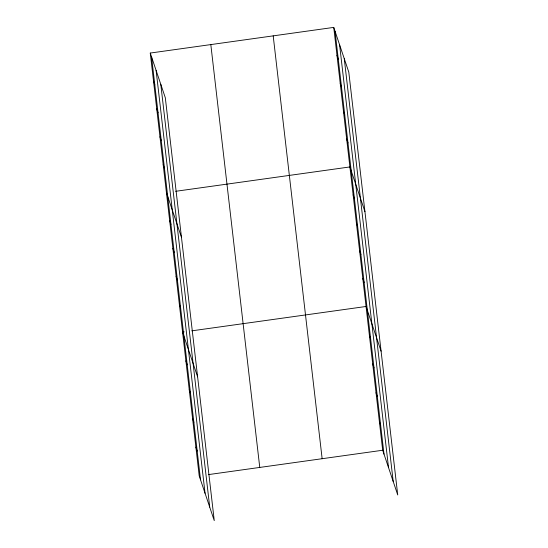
<?xml version="1.0" encoding="UTF-8"?>
<svg xmlns="http://www.w3.org/2000/svg" width="548" height="548" viewBox="0 0 548 548"><rect width="100%" height="100%" fill="white"/><g stroke="black" fill="none" stroke-linecap="round" stroke-linejoin="round"><path stroke-width="0.82" d="M150.268 53.053L165.311 97.756L214.254 520.6L199.212 475.897L150.268 53.053L333.746 27.4L348.788 72.103L397.732 494.947L382.689 450.244L333.746 27.4M175.668 191.3L349.898 166.941L364.941 211.644M184.251 331.896L182.573 332.129L197.616 376.832M191.821 330.834L366.05 306.476L381.093 351.179M208.459 474.602L382.689 450.244M336.972 55.307L338.287 59.211M340.205 83.214L341.52 87.125M343.438 111.121L344.747 115.032M346.665 139.034L347.98 142.939M353.124 194.848L354.44 198.753M356.358 222.755L357.673 226.66M359.584 250.662L360.899 254.567M362.817 278.569L364.132 282.473M369.373 335.232L370.688 339.137M372.702 363.988L374.017 367.893M376.031 392.738L377.346 396.642M379.36 421.494L380.675 425.399M153.495 80.96L154.81 84.865M156.728 108.867L158.043 112.772M159.961 136.774L161.276 140.678M163.188 164.681L164.503 168.592M166.421 192.588L181.463 237.291M169.647 220.501L170.962 224.406M172.88 248.408L174.196 252.313M176.107 276.315L177.422 280.22M179.34 304.222L180.655 308.127M185.902 360.885L187.211 364.79M189.224 389.635L190.54 393.546M192.554 418.391L193.869 422.296M195.883 447.141L197.198 451.052M344.26 58.643L393.204 481.487M339.589 44.772L388.532 467.615M335.061 31.305L384.004 454.155M273.199 35.867L322.142 458.71M210.816 44.587L259.759 467.43M160.783 84.289L209.726 507.14M156.112 70.418L205.055 493.269M151.584 56.958L200.527 479.801"/></g></svg>
